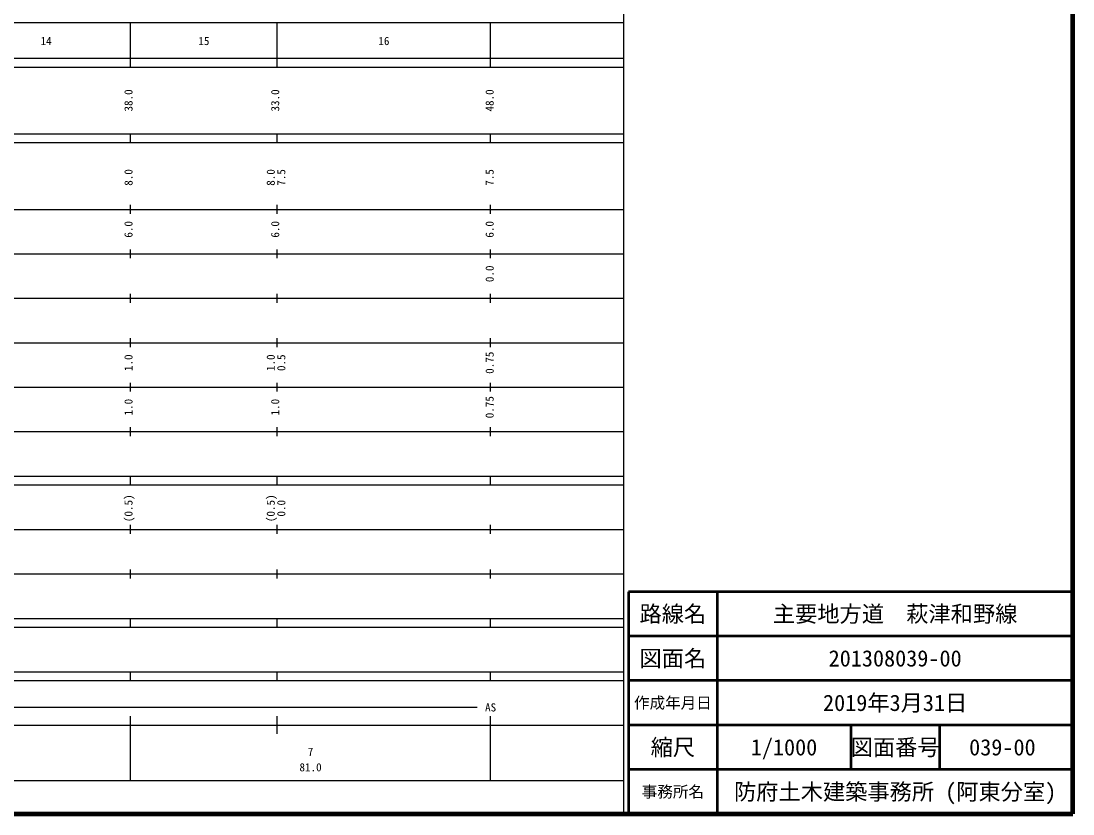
# Model space of a CAD drawing. Units: millimetres on the paper, enlarged 1000 times. Extents: x 40000 to 680000, y 20000 to 380000.
# Drawn here: x 443371 to 680000, y 20000 to 198357 of the extents above; entities that cross this region are included whole.
import ezdxf
from ezdxf.enums import TextEntityAlignment as Align

# ---------------------------------------------------------------- set-up
doc = ezdxf.new("R2010")
doc.units = ezdxf.units.MM
doc.header["$LTSCALE"] = 1000
for name, color, linetype, lineweight in [('M-TTL', 2, 'Continuous', 140), ('M-TTL-BAND', 7, 'Continuous', 25), ('M-TTL-FRAM', 2, 'Continuous', 50), ('M-TTL-LINE', 7, 'Continuous', 50)]:
    doc.layers.add(name, color=color, linetype=linetype, lineweight=lineweight)
doc.layers.add('M-TTL-TXT', color=7, linetype='Continuous')
doc.styles.add('ＭＳ ゴシック', font='')
doc.styles.get('ＭＳ ゴシック').set_extended_font_data('MS Gothic')

msp = doc.modelspace()

# ---------------------------------------------------------------- linework, layer by layer
at = {"layer": 'M-TTL'}
for p, q in [((680000, 20000), (680000, 380000)), ((40000, 20000), (680000, 20000))]:
    msp.add_line(p, q, dxfattribs=at)
at = {"layer": 'M-TTL-BAND'}
for p, q in [((579000, 20000), (579000, 370000)), ((68000, 198000), (579000, 198000)), ((468000, 188000), (468000, 198000)), ((501000, 188000), (501000, 198000)), ((549000, 188000), (549000, 198000)), ((40000, 190000), (579000, 190000)), ((40000, 188000), (579000, 188000)), ((40000, 173000), (579000, 173000)), ((468000, 171000), (468000, 173000)), ((501000, 171000), (501000, 173000)), ((549000, 171000), (549000, 173000)), ((40000, 171000), (579000, 171000)), ((468000, 155000), (468000, 157000)), ((501000, 155000), (501000, 157000)), ((549000, 155000), (549000, 157000)), ((40000, 156000), (579000, 156000)), ((468000, 145000), (468000, 147000)), ((501000, 145000), (501000, 147000)), ((549000, 145000), (549000, 147000)), ((46000, 146000), (579000, 146000)), ((52000, 136000), (579000, 136000)), ((468000, 135000), (468000, 137000)), ((501000, 135000), (501000, 137000)), ((549000, 135000), (549000, 137000)), ((46000, 126000), (579000, 126000)), ((468000, 125000), (468000, 127000)), ((501000, 125000), (501000, 127000)), ((549000, 125000), (549000, 127000)), ((52000, 116000), (579000, 116000)), ((468000, 115000), (468000, 117000)), ((501000, 115000), (501000, 117000)), ((549000, 115000), (549000, 117000)), ((468000, 105000), (468000, 107000)), ((501000, 105000), (501000, 107000)), ((549000, 105000), (549000, 107000)), ((46000, 106000), (579000, 106000)), ((40000, 96000), (579000, 96000)), ((468000, 94000), (468000, 96000)), ((501000, 94000), (501000, 96000)), ((549000, 94000), (549000, 96000)), ((40000, 94000), (579000, 94000)), ((49000, 84000), (579000, 84000)), ((468000, 83000), (468000, 85000)), ((501000, 83000), (501000, 85000)), ((549000, 83000), (549000, 85000)), ((40000, 74000), (579000, 74000)), ((468000, 73000), (468000, 75000)), ((501000, 73000), (501000, 75000)), ((549000, 73000), (549000, 75000)), ((40000, 64000), (579000, 64000)), ((468000, 62000), (468000, 64000)), ((501000, 62000), (501000, 64000)), ((549000, 62000), (549000, 64000)), ((40000, 62000), (579000, 62000)), ((40000, 52000), (579000, 52000)), ((40000, 50000), (579000, 50000)), ((468000, 50000), (468000, 52000)), ((501000, 50000), (501000, 52000)), ((549000, 50000), (549000, 52000)), ((71000, 44000), (546000, 44000)), ((468000, 27500), (468000, 42000)), ((501000, 38000), (501000, 42000)), ((549000, 27500), (549000, 42000)), ((40000, 40000), (579000, 40000)), ((68000, 27500), (579000, 27500))]:
    msp.add_line(p, q, dxfattribs=at)
at = {"layer": 'M-TTL-FRAM'}
for p, q in [((680000, 70000), (580000, 70000)), ((580000, 70000), (580000, 20000))]:
    msp.add_line(p, q, dxfattribs=at)
at = {"layer": 'M-TTL-LINE'}
for p, q in [((600000, 70000), (600000, 20000)), ((680000, 60000), (580000, 60000)), ((680000, 50000), (580000, 50000)), ((680000, 40000), (580000, 40000)), ((630000, 40000), (630000, 30000)), ((650000, 40000), (650000, 30000)), ((680000, 30000), (580000, 30000))]:
    msp.add_line(p, q, dxfattribs=at)

# ---------------------------------------------------------------- texts
at = {"layer": 'M-TTL-BAND', "style": 'ＭＳ ゴシック'}
for s, p in [('14', (449000, 192405)), ('15', (484500, 192405)), ('16', (525000, 192405)), ('AS', (549000, 42500)), ('7', (508500, 32523)), ('81.0', (508500, 29033))]:
    msp.add_text(s, height=1833, dxfattribs=at).set_placement(p, align=Align.BOTTOM_CENTER)
for s, p in [('38.0', (469000, 180500)), ('33.0', (502000, 180500)), ('48.0', (550242, 180500)), ('8.0', (469000, 163174)), ('8.0', (501000, 163174)), ('7.5', (503370, 163174)), ('7.5', (550242, 163174)), ('6.0', (469000, 151500)), ('6.0', (502000, 151500)), ('6.0', (550242, 151500)), ('0.0', (550242, 141500)), ('1.0', (469000, 121500)), ('1.0', (501000, 121500)), ('0.5', (503370, 121500)), ('0.75', (550242, 121500)), ('0.75', (550242, 111500)), ('1.0', (469000, 111500)), ('1.0', (502000, 111500)), ('(0.5)', (469000, 88764)), ('(0.5)', (501000, 88764)), ('0.0', (503370, 88764))]:
    msp.add_text(s, height=1833, rotation=90, dxfattribs=at).set_placement(p, align=Align.BOTTOM_CENTER)
at = {"layer": 'M-TTL-TXT', "style": 'ＭＳ ゴシック'}
for s, height, p in [('路線名', 3666, (590000, 65000)), ('路線名', 3666, (590000, 65000)), ('主要地方道\u3000萩津和野線', 3666, (640000, 65000)), ('図面名', 3666, (590000, 55000)), ('図面名', 3666, (590000, 55000)), ('201308039-00', 3666, (640000, 55000)), ('2019年3月31日', 3666, (640000, 45000)), ('作成年月日', 2566, (590000, 45000)), ('作成年月日', 2566, (590000, 45000)), ('縮尺', 3666, (590000, 35000)), ('縮尺', 3666, (590000, 35000)), ('1/1000', 3666, (615000, 35000)), ('図面番号', 3666, (640000, 35000)), ('図面番号', 3666, (640000, 35000)), ('039-00', 3666, (664125, 35000)), ('事務所名', 2566, (590000, 25000)), ('事務所名', 2566, (590000, 25000)), ('防府土木建築事務所 (阿東分室)', 3666, (640000, 25000))]:
    msp.add_text(s, height=height, dxfattribs=at).set_placement(p, align=Align.MIDDLE_CENTER)

doc.saveas('drawing.dxf')
